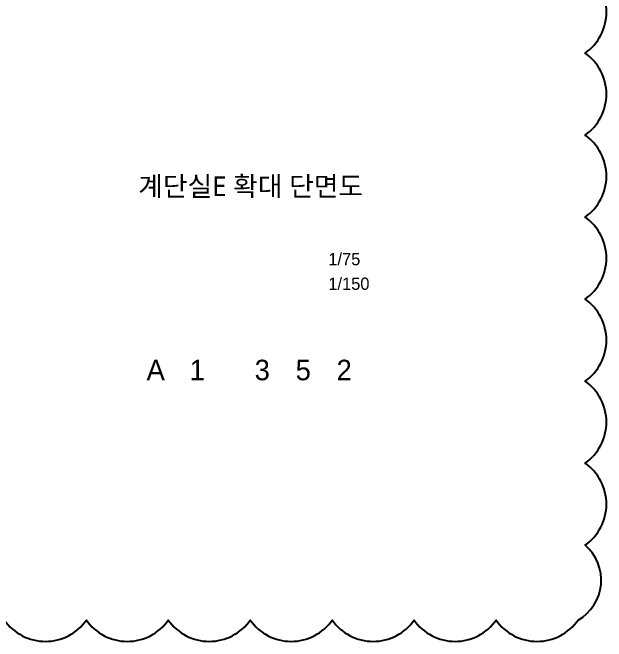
# Model space of a CAD drawing. Header units: millimetres. Extents: x -27104 to 125781, y -3376 to 46996.
# Drawn here: x 114910 to 125781, y -3376 to 8126 of the extents above; entities that cross this region are included whole.
import ezdxf
from ezdxf.enums import TextEntityAlignment as Align

# ---------------------------------------------------------------- set-up
doc = ezdxf.new("R2010")
doc.units = ezdxf.units.MM
doc.header["$LTSCALE"] = 100
doc.header["$MEASUREMENT"] = 0
doc.layers.add('CHECK', color=30, linetype='CONTINUOUS', plot=False)
doc.layers.add('TEXT-TITLE', color=6, linetype='CONTINUOUS')
doc.layers.add('TEXT-기입', color=6, linetype='CONTINUOUS')
doc.styles.add('CGS', font='cgse', dxfattribs={"bigfont": 'cgs'})
doc.styles.add('나눔바른고딕', font='NanumBarunGothic.ttf')

msp = doc.modelspace()

# ---------------------------------------------------------------- linework, layer by layer
at = {"layer": 'CHECK'}
msp.add_lwpolyline([(114760.8, -2986, 0.5205671), (116260.8, -2986, 0.5205671), (117760.8, -2986, 0.5205671), (119260.8, -2986, 0.5205671), (120760.8, -2986, 0.5205671), (122260.8, -2986, 0.5205671), (123760.8, -2986, 0.5205671), (125260.8, -2986, 0.5205671), (125390.6, -1615.8, 0.5205671), (125390.6, -115.8, 0.5205671), (125390.6, 1384.2, 0.5205671), (125390.6, 2884.2, 0.5205671), (125390.6, 4384.2, 0.5205671), (125390.6, 5884.2, 0.5205671), (125390.6, 7384.2, 0.5205671), (125390.6, 8884.2, 0.5205671), (125390.6, 10384.2, 0.5205671), (125390.6, 11884.2, 0.5205671), (125390.6, 13384.2, 0.5205671), (125390.6, 14884.2, 0.5205671), (125390.6, 16384.2, 0.5205671), (125390.6, 17884.2, 0.5205671), (125390.6, 19384.2, 0.5205671), (125390.6, 20884.2, 0.5205671)], format="xyb", dxfattribs=at)

# ---------------------------------------------------------------- texts
at = {"layer": 'TEXT-TITLE', "style": '나눔바른고딕'}
msp.add_text('계단실E 확대 단면도', height=360, dxfattribs=at).set_placement((119268.2, 4950), align=Align.MIDDLE_CENTER)
at = {"layer": 'TEXT-기입', "style": 'CGS'}
for s, p in [('1/75', (120690.3, 3436.9)), ('1/150', (120690.3, 2986.9))]:
    msp.add_text(s, height=225, dxfattribs=at).set_placement(p, align=Align.BOTTOM_LEFT)
for s, p in [('A', (117530.8, 1588.4)), ('1', (118290.2, 1588.4)), ('3', (119480.8, 1588.4)), ('5', (120230.8, 1588.4)), ('2', (120980.8, 1588.4))]:
    msp.add_text(s, height=375, dxfattribs=at).set_placement(p, align=Align.MIDDLE_CENTER)

doc.saveas('drawing.dxf')
